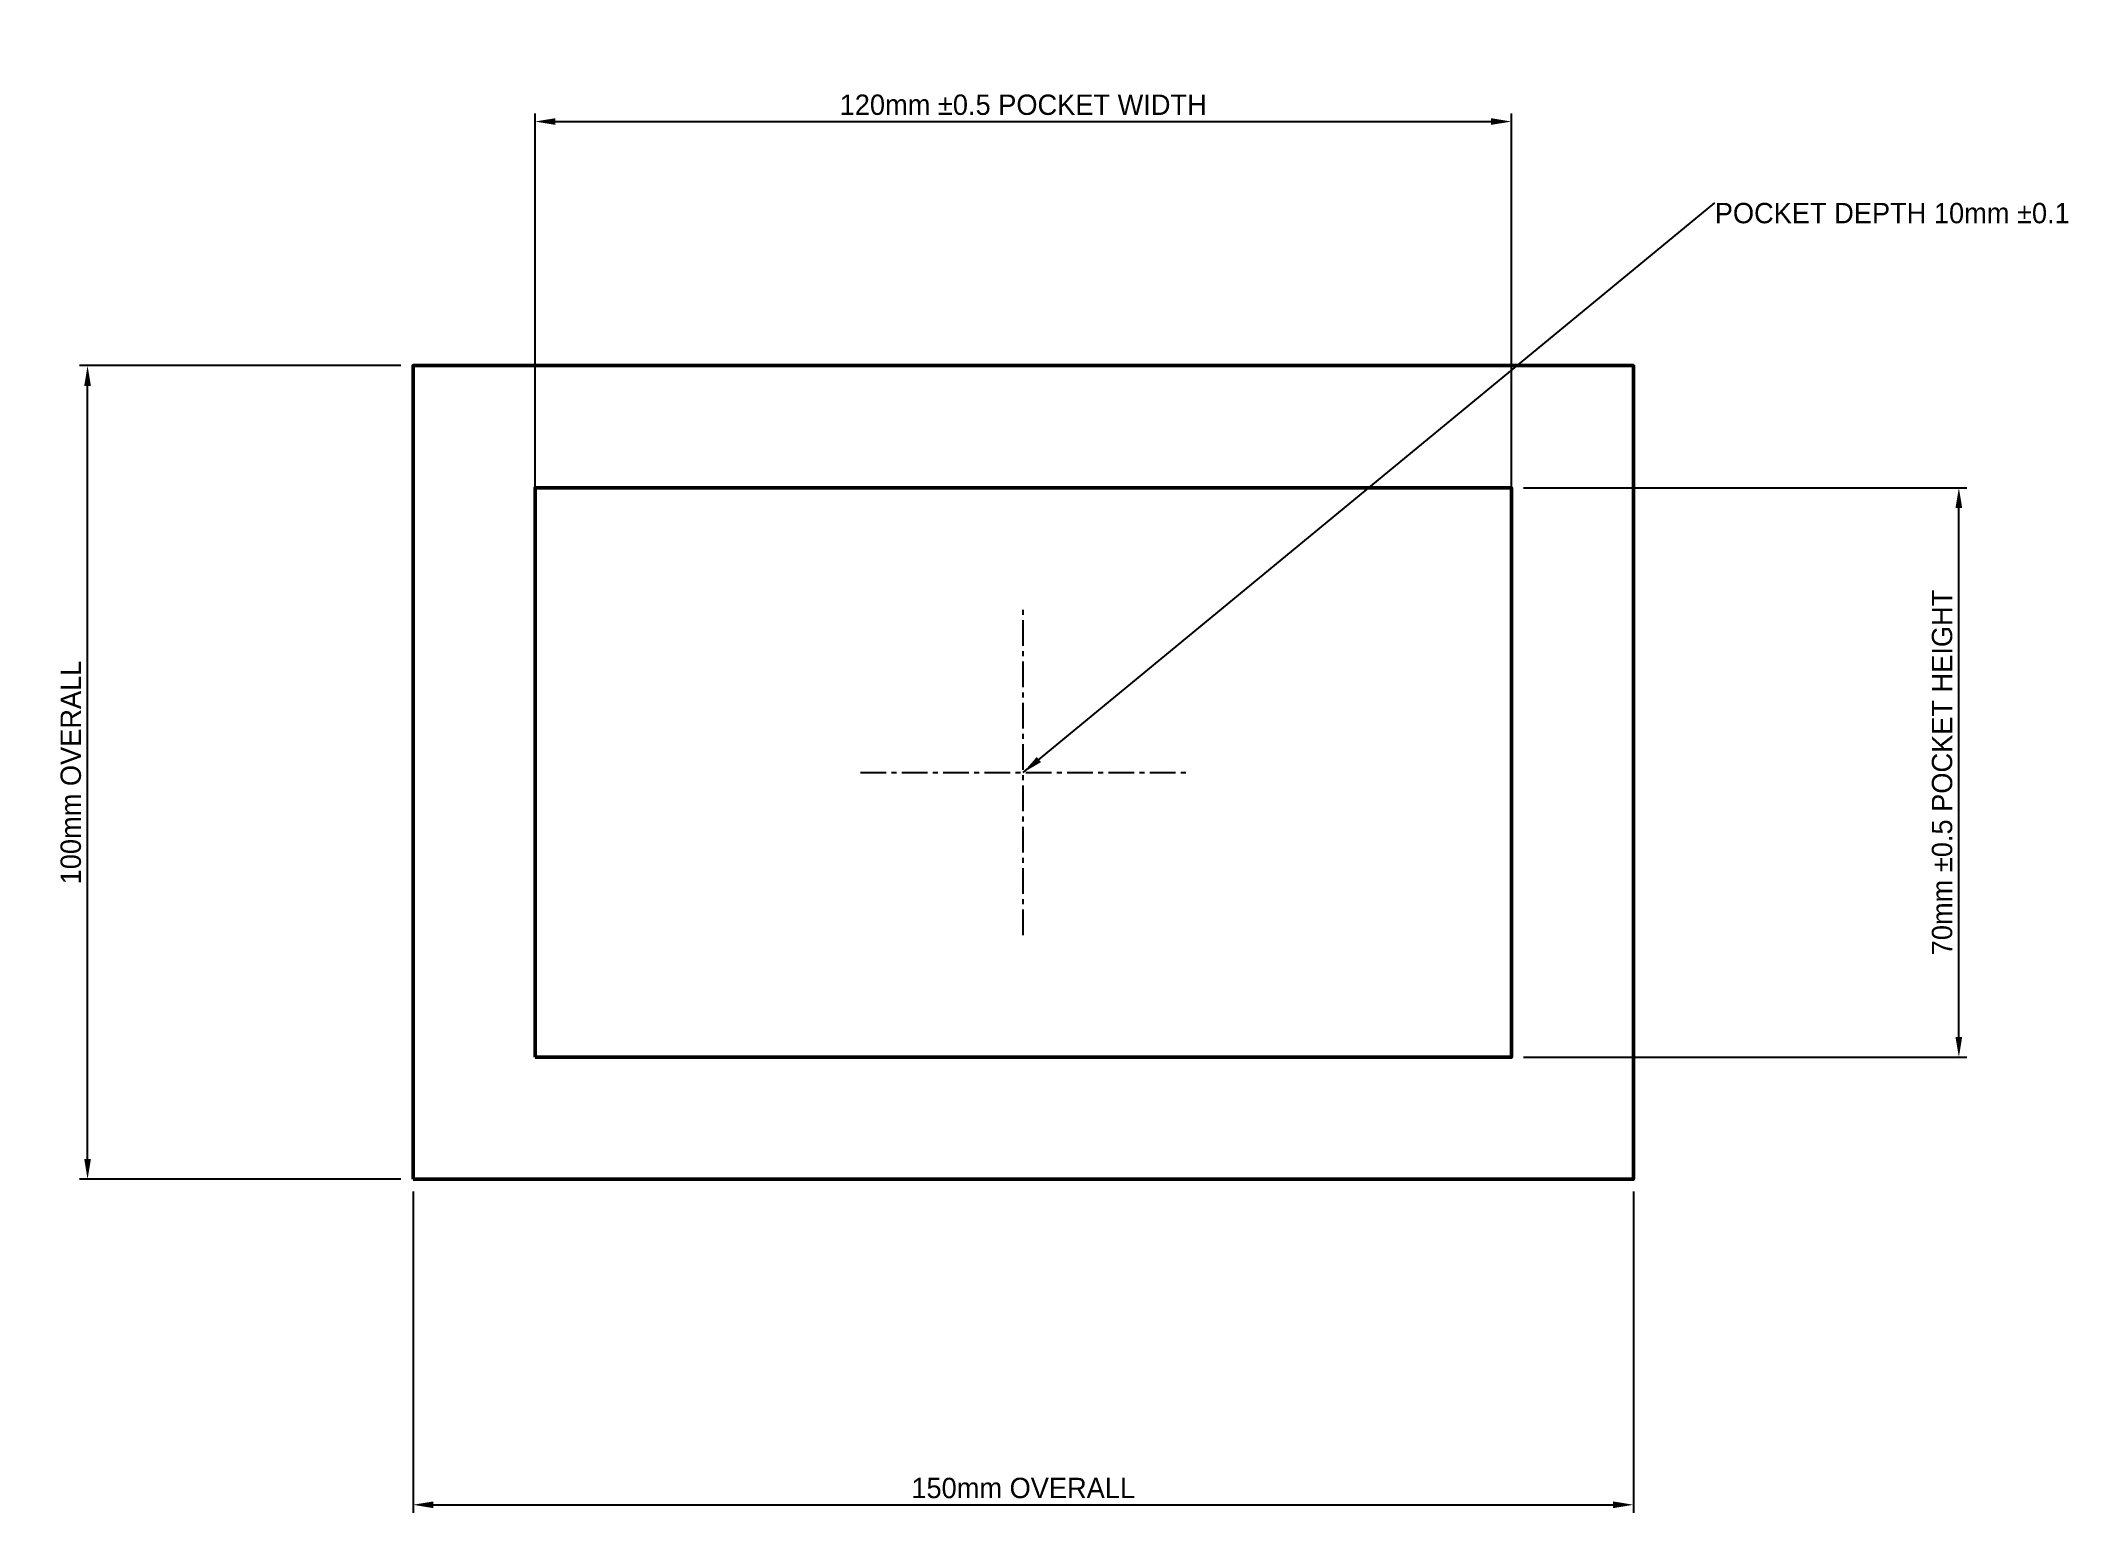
# Model space of a CAD drawing. Header units: metres. Extents: x -46 to 203, y -42 to 140.
import ezdxf

# ---------------------------------------------------------------- set-up
doc = ezdxf.new("R2010")
doc.units = ezdxf.units.M
doc.linetypes.add('CENTER', pattern=[5.08, 3.175, -0.635, 0.635, -0.635])
for name, color, linetype, lineweight in [('CENTERLINES', 7, 'CENTER', 25), ('DIMENSIONS', 7, 'Continuous', 25), ('GEOMETRY', 7, 'Continuous', 50)]:
    doc.layers.add(name, color=color, linetype=linetype, lineweight=lineweight)
doc.dimstyles.new('ENGINEERING_STYLE', dxfattribs={"dimtxt": 2.5, "dimasz": 2.5, "dimexe": 1, "dimexo": 1.5, "dimgap": 0.8, "dimtad": 1, "dimcen": 2.5, "dimazin": 3, "dimtfac": 1, "dimtmove": 0, "dimatfit": 3, "dimtfill": 1})

msp = doc.modelspace()

# ---------------------------------------------------------------- linework, layer by layer
at = {"layer": 'CENTERLINES'}
for p, q in [((75, 30), (75, 70)), ((55, 50), (95, 50))]:
    msp.add_line(p, q, dxfattribs=at)
at = {"layer": 'GEOMETRY'}
for points in [[(0, 0), (150, 0), (150, 100), (0, 100)], [(15, 15), (135, 15), (135, 85), (15, 85)]]:
    msp.add_lwpolyline(points, close=True, dxfattribs=at)

# ---------------------------------------------------------------- texts
at = {"layer": 'DIMENSIONS', "insert": (160, 120), "char_height": 2.5, "attachment_point": 1}
msp.add_mtext('POCKET DEPTH 10mm %%P0.1', dxfattribs=at)

# ---------------------------------------------------------------- next in the draw order: dimensions: what is measured, and where the dimension line sits
at = {"layer": 'DIMENSIONS'}
for base, p1, p2, text in [((15, 130), (15, 15), (135, 15), '120mm %%P0.5 POCKET WIDTH'), ((0, -40), (0, 0), (150, 0), '150mm OVERALL')]:
    msp.add_linear_dim(base=base, p1=p1, p2=p2, text=text, dimstyle='ENGINEERING_STYLE', dxfattribs=at).render()

# ---------------------------------------------------------------- next in the draw order: dimensions: what is measured, and where the dimension line sits
for base, p1, p2, text in [((-40, 0), (0, 0), (0, 100), '100mm OVERALL'), ((190, 15), (135, 15), (135, 85), '70mm %%P0.5 POCKET HEIGHT')]:
    msp.add_linear_dim(base=base, p1=p1, p2=p2, angle=90, text=text, dimstyle='ENGINEERING_STYLE', dxfattribs=at).render()

# ---------------------------------------------------------------- next in the draw order: leaders
msp.add_leader([(75, 50), (160, 120)], dimstyle='ENGINEERING_STYLE', dxfattribs=at)

doc.saveas('drawing.dxf')
